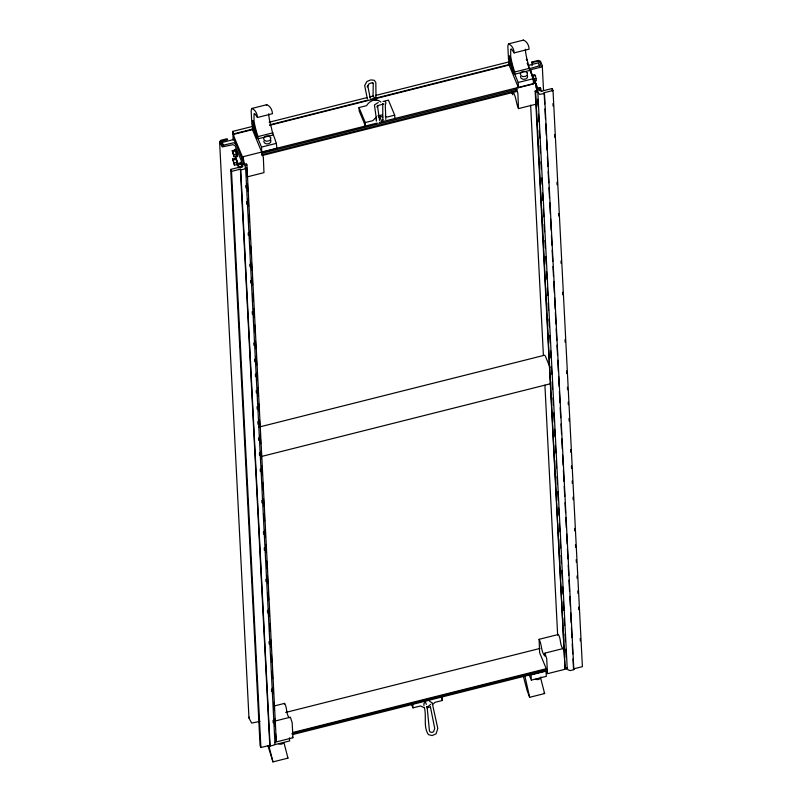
<?xml version="1.0" encoding="UTF-8"?>
<svg xmlns="http://www.w3.org/2000/svg" width="802" height="802" viewBox="0 0 802 802"><rect width="100%" height="100%" fill="white"/><g stroke="black" fill="none" stroke-linecap="round" stroke-linejoin="round"><path stroke-width="1.2" d="M512.779 91.669L512.739 94.746L511.455 92.12M270.845 140.38L270.715 142.235L269.021 143.628L266.555 143.909L264.47 142.946L263.738 141.192M527.526 75.789L527.395 77.644L525.701 79.037L523.235 79.318L521.15 78.365L520.418 76.611M377.401 105.353L379.557 120.4M274.815 742.301L292.86 737.76L292.91 737.228L292.169 722.662L290.364 717.188L274.725 721.118M562.974 648.928C559.626 644.658 561.169 638.743 558.352 634.482L539.104 639.324L539.636 652.758L545.651 667.214C546.232 668.668 545.751 673.52 547.455 673.169L546.703 658.612L544.899 653.129L564.157 648.287M547.405 673.71L566.653 668.868L566.703 668.327M234.836 150.325L234.966 149.322L236.801 153.733L236.961 156.761L236.44 156.34M235.367 150.185L235.507 149.192L237.342 153.603L237.492 156.631L236.971 156.2M235.257 158.726L235.397 157.723L237.232 162.134L237.392 165.162L236.871 164.741M235.798 158.585L235.928 157.593L238.064 164.039M240.249 163.347L240.389 162.355L242.224 166.756M240.79 163.207L240.931 162.215L242.765 166.626M537.039 88.661L537.18 87.669L537.701 88.1M251.818 108.46L266.795 104.691C270.334 106.044 272.359 110.105 272.429 113.714L257.462 117.483C257.392 113.864 255.357 109.814 251.818 108.46L251.156 110.636L251.848 124.069L253.211 129.874L252.349 127.959L252.44 129.633L261.793 152.31L276.76 148.54C277.041 141.252 272.5 135.157 271.477 128.069A14.286 2.456 75.9 0 1 268.981 116.982L268.72 113.834M508.498 43.869L523.475 40.1C527.004 41.453 529.039 45.513 529.109 49.122L514.142 52.892C514.062 49.283 512.037 45.223 508.498 43.869L507.836 46.045L508.518 59.478L509.892 65.283L509.029 63.368L509.12 65.042L518.473 87.719L533.44 83.949C533.721 76.661 529.18 70.566 528.157 63.478A14.286 2.456 75.9 0 1 525.661 52.391L525.4 49.243M247.126 176.891L263.968 172.651L263.347 157.352L261.743 152.53M284.449 704.116L284.57 703.374L273.733 706.101M536.558 104.059L518.503 108.601L517.881 93.303L516.318 88.34L516.538 91.508L262.234 155.518M537.761 103.759L537.881 103.027M283.918 742.492L287.948 758.131L272.981 761.9L268.951 746.251M540.598 677.901L544.628 693.54L529.661 697.309L524.879 676.096M259.908 721.399L251.638 723.063L248.981 718.041L219.608 141.914L220.72 140.32L227.136 138.706L227.547 139.698L221.081 141.463L222.705 145.352L233.552 142.766L235.808 143.939M245.582 167.417L244.47 169.011L240.73 169.954L270.104 746.091L273.853 745.148L274.966 743.554L245.582 167.417L244.76 165.453L246.906 164.911L246.415 163.728L244.269 164.27L233.432 138.215M248.981 718.041L249.151 717.108M532.137 65.754L531.937 62.005L538.363 60.391L540.458 61.173L542.262 65.513L541.149 67.107L531.796 69.453L530.683 71.047L538.643 90.185L541.44 91.217L552.197 88.521L553.019 90.496L582.392 666.632L573.51 668.868L573.841 669.66L570.102 670.602L568.006 669.82L567.184 667.845L537.801 91.709L535.666 92.25L565.039 668.387L567.184 667.845M382.734 103.669L382.825 119.558M376.198 119.398L376.288 121.142M540.949 677.018L539.987 678.753L537.771 679.645L535.345 679.284M253.372 126.205L232.791 131.388L233.161 139.969M376.308 117.092L372.81 120.661L365.271 122.556L365.451 126.004L359.206 111.007L359.025 107.558L366.564 105.663C369.471 100.751 376.098 97.714 380.91 102.054M433.12 704.156L434.864 702.372L442.403 700.477L442.223 697.018M430.674 704.427L427.827 706.692L426.554 706.652M383.166 119.869L381.922 121.864L379.516 116.1M376.75 106.907L379.085 105.192L383.957 103.919M528.859 68.862L540.227 65.594C541.681 60.28 535.435 60.882 532.348 62.997L531.937 62.005M266.244 105.052L266.795 104.691M522.924 40.461L523.475 40.1M378.624 117.012L379.847 116.33L382.855 117.132M430.494 706.823L426.945 707.935M283.307 743.344L281.091 744.236L278.665 743.875M378.263 102.476L374.444 104.952L376.579 120.31M232.309 150.696L235.086 149.984L235.848 150.876L236.821 156.029L234.044 156.741L232.309 150.696L234.044 156.741M233.071 151.578L235.848 150.876M233.933 154.606L236.71 153.894M232.74 159.097L235.517 158.385L236.269 159.277L237.252 164.43L234.475 165.142L232.74 159.097L234.475 165.142M233.492 159.979L236.269 159.277M234.364 163.006L237.141 162.295M237.733 163.718L240.51 163.017L242.134 166.916L239.357 167.628L237.733 163.718L238.415 167.869M238.485 164.61L241.262 163.899M269.121 122.245L367.206 97.563M369.622 96.952L373.261 96.039M375.677 95.438L510.092 61.614M242.465 159.919L242.866 160.39L242.425 156.871L234.094 136.871L233.101 132.801L233.693 133.874L254.274 128.691M270.023 124.731L368.108 100.049M370.524 99.438L510.994 64.09M233.192 134.475L252.56 129.603M269.512 125.333L509.28 65.002M383.055 101.513L388.439 100.15L394.684 115.157L394.865 118.606M222.405 146.175L222.214 142.425L234.324 139.378M528.558 65.333L538.252 62.897L539.726 66.446M261.793 152.31L261.522 147.087L258.074 138.796L257.963 136.601L272.931 132.831M518.473 87.719L518.202 82.496L514.754 74.205L514.643 72.01L529.611 68.25M258.074 138.796L273.051 135.027M514.754 74.205L529.721 70.436M377.932 115.799L382.434 114.886M261.522 147.087L276.5 143.317M518.202 82.496L533.18 78.726M394.684 115.157L387.155 117.052L385.261 116.18M242.425 156.871L377.211 123.047M379.256 122.435L535.465 83.127L527.135 63.127M261.863 153.292L517.37 89.002M262.144 155.428L262.124 154.686L516.508 90.596M565.039 668.387L535.175 91.067L537.31 90.526L535.906 87.137M260.901 747.534L231.527 171.397L240.399 169.162L269.783 745.299L260.901 747.534L260.079 745.549L230.695 169.412L241.452 166.706L242.705 165.844L242.936 164.59L234.966 145.463L232.871 144.681L222.254 146.936L219.608 141.914M544.708 103.979L544.137 92.731L553.019 90.496M544.137 92.731L544.468 93.523L539.475 94.365L537.801 91.709M258.956 427.095L544.728 355.186M260.65 456.689L550.052 383.857M285.692 712.437L539.967 648.447M292.88 732.467L545.962 668.778M292.66 733.249L316.88 727.153M319.296 726.542L437.972 696.677M440.388 696.076L546.954 669.259M291.748 733.83L546.042 669.84M292.72 734.542L547.014 670.552M411.546 704.417L412.99 707.875L420.519 705.981L424.298 707.715M274.665 744.697L289.632 740.928L289.472 737.8M531.345 680.106L546.312 676.347L546.052 671.114L531.074 674.883L531.345 680.106L529.19 674.933M535.415 75.498L532.628 76.19L531.866 75.308L534.653 74.616L535.415 75.498L536.388 80.661L534.533 81.122M536.277 78.526L533.5 79.218L532.919 77.203M537.29 88.33L540.077 87.639L541.701 91.548M538.052 89.222L540.839 88.531M375.065 100.36L376.79 100.19M373.562 83.187L371.326 82.927L368.92 83.889L367.256 86.887L367.737 85.664L370.243 98.235M566.653 668.868L566.122 668.246M292.86 737.76L292.329 737.138M539.104 639.324C541.941 644.307 540.789 650.873 544.558 655.755L545.019 656.056L544.899 653.129M284.57 703.374C287.377 707.635 285.833 713.559 289.181 717.82M531.756 74.646L532.277 75.067M237.402 164.6L237.923 165.032M514.142 52.892L511.445 49.032L510.714 49.223L510.684 56.16A14.286 2.456 75.9 0 0 513.18 67.248L514.643 72.01M257.462 117.483L254.765 113.623L254.034 113.814L254.013 120.751A14.286 2.456 75.9 0 0 256.51 131.839L257.963 136.601M544.628 693.54L544.157 692.828M529.661 697.309L527.024 690.261L523.415 676.387M287.948 758.131L287.477 757.419M272.981 761.9L267.888 745.499M518.503 108.601C515.947 103.348 516.398 96.922 512.919 91.789M423.957 705.529L423.867 703.785L425.752 701.169M535.084 83.017L536.418 85.914M236.059 155.147L236.821 156.029M372.379 82.716L373.251 84.09L373.03 96.611L374.414 97.513L375.998 96.841L375.827 82.606L374.354 80.3L370.855 79.899L366.935 81.473L364.679 85.523L367.316 98.736M526.312 59.448L526.734 60.13L526.563 59.268M242.485 159.969C242.244 152.36 244.329 162.074 244.219 164.631M431.927 702.803L429.321 701.028L429.281 700.276M232.791 131.388L233.693 133.874M385.241 101.483L385.932 103.117L385.301 105.092L385.802 119.428M535.175 91.067L535.666 92.25M545.26 355.938L549.931 367.176M359.025 107.558L365.271 122.556M240.399 169.162L240.73 169.954M222.214 142.425L223.688 145.974M230.695 169.412L231.527 171.397M441.441 698.171L442.403 700.477M425.471 702.191L426.393 704.407M269.783 745.299L270.104 746.091M432.238 703.113L437.792 728.477L436.087 733.83L432.128 735.574L428.418 734.602C422.995 726.712 426.854 716.046 424.278 707.254M535.876 85.724L535.465 83.127M535.916 85.784L535.576 83.498L537.23 90.325M532.979 76.751L533.591 79.047M261.833 153.573L262.124 154.686M430.484 707.184L434.714 728.346L433.641 731.695L431.937 732.447L430.163 731.985L429.431 730.873L427.085 706.512M552.197 88.521L552.317 91.017M552.959 103.508L553.089 106.014M554.553 134.756L554.683 137.252M556.969 182.244L557.099 184.751M558.563 213.492L558.693 215.989M560.989 260.981L561.119 263.477M562.583 292.229L562.703 294.725M564.999 339.717L565.129 342.213M566.593 370.955L566.723 373.461M567.425 387.206L567.545 389.702M568.187 402.203L568.317 404.699M569.019 418.454L569.139 420.95M570.613 449.691L570.733 452.198M571.435 465.942L571.565 468.438M572.197 480.939L572.327 483.436M573.029 497.18L573.159 499.686M574.623 528.428L574.753 530.924M575.455 544.678L575.575 547.175M576.217 559.676L576.347 562.172M577.049 575.916L577.169 578.422M577.811 590.914L577.941 593.42M578.633 607.164L578.763 609.66M580.227 638.402L580.357 640.908M544.468 93.523L573.841 669.66M544.969 108.982L545.48 118.977M545.731 123.979L546.302 135.227M546.563 140.22L547.074 150.225M547.385 156.47L547.896 166.465M548.157 171.468L548.728 182.716M548.979 187.708L549.49 197.713M549.751 202.705L550.322 213.954M550.573 218.956L551.144 230.204M551.405 235.207L551.916 245.201M552.167 250.204L552.738 261.452M552.999 266.444L553.51 276.449M553.761 281.442L554.332 292.69M554.593 297.692L555.164 308.94M555.355 312.69L555.926 323.938M556.187 328.93L556.758 340.178M557.009 345.181L557.52 355.176M557.771 360.178L558.352 371.426M558.603 376.429L559.114 386.424M559.365 391.426L559.946 402.674M560.197 407.667L560.708 417.672M561.029 423.917L561.53 433.912M561.791 438.915L562.302 448.909M562.623 455.155L563.124 465.16M563.385 470.152L563.956 481.4M564.207 486.403L564.718 496.398M565.039 502.653L565.55 512.648M565.801 517.651L566.312 527.646M566.633 533.891L567.144 543.896M567.395 548.889L567.906 558.884M568.227 565.139L568.738 575.134M568.989 580.137L569.56 591.385M569.821 596.377L570.332 606.382M570.643 612.628L571.154 622.623M571.415 627.625L571.926 637.62M572.237 643.876L572.748 653.871M573.009 658.873L573.51 668.868M542.262 65.513L543.535 90.506M540.077 87.639L540.187 89.774M537.761 99.278L538.142 106.776M538.523 114.275L538.904 121.774M539.355 130.515L539.736 138.014M540.117 145.513L540.498 153.012M540.949 161.763L541.33 169.262M541.771 178.004L542.092 184.26M542.543 193.001L542.924 200.5M543.365 209.252L543.746 216.751M544.127 224.249L544.518 231.748M544.959 240.5L545.34 247.998M545.791 256.74L546.172 264.239M546.553 271.738L546.934 279.236M547.385 287.988L547.766 295.487M548.147 302.986L548.528 310.484M548.979 319.226L549.36 326.725M549.801 335.477L550.182 342.975M550.563 350.474L550.954 357.973M551.395 366.725L551.776 374.223M552.157 381.712L552.538 389.211M552.989 397.962L553.37 405.461M553.751 412.96L554.202 421.712M554.583 429.21L554.964 436.709M555.405 445.451L555.796 452.95M556.177 460.448L556.558 467.947M556.999 476.699L557.39 484.197M557.771 491.696L558.212 500.448M558.593 507.937L558.974 515.435M559.425 524.187L559.806 531.686M560.187 539.185L560.638 547.936M561.019 555.435L561.4 562.934M561.781 570.433L562.232 579.174M562.613 586.673L562.994 594.172M563.375 601.67L563.826 610.422M564.207 617.921L564.588 625.42M565.029 634.161L565.41 641.66M565.801 649.159L566.132 657.229M530.633 105.192L543.385 355.146M544.909 385.13L557.651 635.084M412.809 704.427L412.99 707.875M246.906 164.911L276.279 741.048L275.467 733.609M246.605 167.478L246.986 174.976M247.427 183.718L247.808 191.217M248.199 198.716L248.58 206.214M249.021 214.966L249.402 222.465M249.853 231.217L250.234 238.715M250.615 246.214L250.996 253.713M251.447 262.454L251.828 269.953M252.209 277.452L252.59 284.951M253.041 293.702L253.422 301.201M253.803 308.7L254.244 317.442M254.635 324.94L255.016 332.439M255.457 341.191L255.838 348.69M256.219 356.188L256.67 364.94M257.051 372.439L257.432 379.937M257.813 387.436L258.264 396.178M258.645 403.677L259.026 411.175M259.477 419.927L259.858 427.426M260.239 434.925L260.68 443.666M261.071 451.165L261.452 458.664M261.833 466.162L262.274 474.914M262.655 482.413L263.046 489.912M263.487 498.664L263.868 506.162M264.249 513.661L264.63 521.16M265.081 529.901L265.462 537.4M265.843 544.899L266.224 552.398M266.675 561.149L267.056 568.648M267.437 576.147L267.818 583.645M268.269 592.387L268.65 599.886M269.091 608.638L269.482 616.136M269.863 623.635L270.244 631.134M270.685 639.886L271.066 647.384M271.457 654.883L271.838 662.372M272.279 671.124L272.66 678.622M273.111 687.374L273.432 693.62M273.873 702.372L274.254 709.87M274.705 718.612L275.086 726.111M245.783 185.442L245.913 187.949M246.615 201.693L246.735 204.189M248.209 232.931L248.329 235.437M249.803 264.179L249.923 266.675M250.625 280.429L250.755 282.926M252.219 311.667L252.349 314.173M253.813 342.915L253.943 345.411M254.645 359.156L254.765 361.662M255.407 374.153L255.537 376.659M256.229 390.404L256.359 392.9M257.061 406.654L257.191 409.15M257.823 421.651L257.953 424.148M258.655 437.892L258.785 440.398M259.417 452.889L259.547 455.396M260.249 469.14L260.379 471.636M261.843 500.378L261.973 502.884M263.437 531.626L263.557 534.122M264.259 547.876L264.389 550.372M265.853 579.114L265.983 581.62M267.447 610.362L267.577 612.858M269.041 641.6L269.171 644.106M271.467 689.098L271.587 691.595M273.061 720.336L273.181 722.833M270.705 137.693L270.575 139.538L268.881 140.941L266.414 141.222L264.329 140.26L263.597 138.505L264.57 136.781L266.785 135.889L269.201 136.24L270.705 137.693M527.385 73.102L527.255 74.957L525.561 76.35L523.094 76.631L521.009 75.669L520.277 73.914L521.25 72.19L523.465 71.298L525.881 71.659L527.385 73.102M252.77 120.661L253.191 127.628L257.011 138.335L256.77 135.107L252.77 120.661M509.45 56.07L509.871 63.037L513.681 73.744L513.45 70.516L509.45 56.07"/></g></svg>
